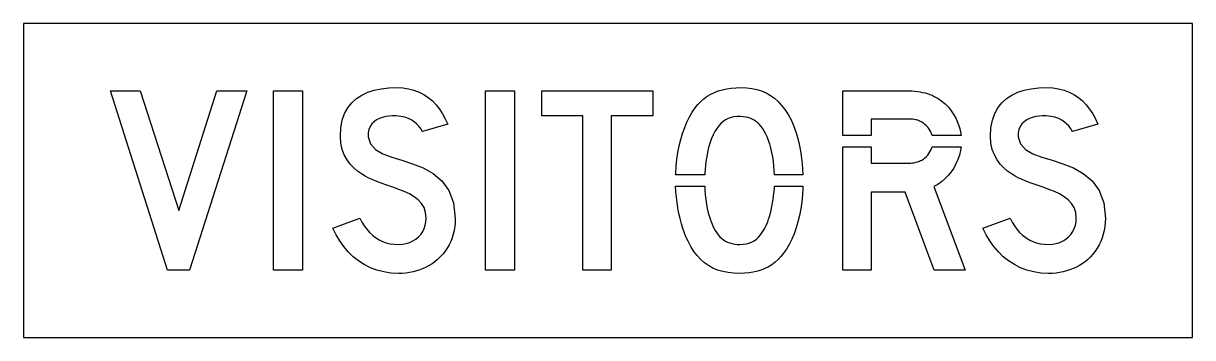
# Model space of a CAD drawing. Extents: x 0 to 52, y 0 to 14.
import ezdxf

# ---------------------------------------------------------------- set-up
doc = ezdxf.new("R2010")
doc.units = 0
doc.layers.add('CUT', color=7, linetype='Continuous')
doc.layers.add('OUTSIDE', color=1, linetype='Continuous')

msp = doc.modelspace()

# ---------------------------------------------------------------- linework, layer by layer
at = {"layer": 'CUT'}
for points in [[(5.2004, 11), (6.9124, 5.6664), (8.5972, 11), (9.9444, 11), (7.39, 3), (6.4076, 3), (3.8812, 11)], [(11.1228, 3), (11.1228, 11), (12.414, 11), (12.414, 3)], [(19.0652, 4.4416), (19.0036, 4.284), (18.9316, 4.1328), (18.8492, 3.988), (18.7572, 3.8488), (18.6548, 3.7176), (18.5428, 3.5936), (18.4212, 3.4768), (18.3052, 3.3824), (18.1828, 3.2952), (18.054, 3.2152), (17.9196, 3.1424), (17.7804, 3.0776), (17.6348, 3.0208), (17.4852, 2.9728), (17.3316, 2.9328), (17.174, 2.9008), (17.0124, 2.8784), (16.8476, 2.864), (16.6804, 2.86), (16.3444, 2.876), (16.0236, 2.9256), (15.7196, 3.0056), (15.4308, 3.1152), (15.1596, 3.2528), (14.9052, 3.4176), (14.6684, 3.6072), (14.45, 3.82), (14.2492, 4.056), (14.0676, 4.312), (13.9044, 4.5872), (13.7612, 4.8808), (14.9684, 5.3296), (15.058, 5.1472), (15.1596, 4.9792), (15.2716, 4.8256), (15.394, 4.6872), (15.5252, 4.564), (15.6668, 4.456), (15.8164, 4.364), (15.9748, 4.288), (16.1404, 4.2288), (16.314, 4.1856), (16.494, 4.16), (16.6804, 4.1512), (16.858, 4.1616), (17.0252, 4.1912), (17.1812, 4.24), (17.3252, 4.3072), (17.4556, 4.3896), (17.5716, 4.488), (17.6732, 4.6), (17.758, 4.7248), (17.8252, 4.8616), (17.8748, 5.0088), (17.9052, 5.1648), (17.9156, 5.3296), (17.8908, 5.5784), (17.8196, 5.7936), (17.7068, 5.9792), (17.5572, 6.14), (17.3764, 6.2784), (17.1684, 6.4), (16.9388, 6.508), (16.6932, 6.6064), (16.4356, 6.6992), (16.1708, 6.7912), (15.9052, 6.8856), (15.642, 6.9856), (15.5116, 7.0416), (15.362, 7.1104), (15.1996, 7.1944), (15.03, 7.2968), (14.858, 7.4184), (14.6916, 7.5616), (14.534, 7.728), (14.3924, 7.9192), (14.2724, 8.1384), (14.1796, 8.3872), (14.1196, 8.6664), (14.098, 8.9792), (14.1204, 9.352), (14.1836, 9.6848), (14.2876, 9.98), (14.4276, 10.2376), (14.6028, 10.4608), (14.8108, 10.6488), (15.0476, 10.8048), (15.3124, 10.9296), (15.602, 11.024), (15.914, 11.0896), (16.2468, 11.128), (16.5964, 11.14), (16.8692, 11.1272), (17.1276, 11.088), (17.37, 11.024), (17.598, 10.9368), (17.81, 10.8264), (18.0068, 10.6944), (18.1892, 10.5424), (18.3556, 10.3712), (18.5068, 10.1808), (18.6436, 9.9744), (18.7644, 9.7504), (18.87, 9.512), (17.7476, 9.1752), (17.7412, 9.1888), (17.722, 9.2256), (17.6892, 9.2808), (17.6412, 9.3512), (17.5764, 9.4312), (17.4948, 9.516), (17.394, 9.6016), (17.2732, 9.6824), (17.1316, 9.756), (16.9676, 9.8152), (16.7804, 9.8576), (16.5684, 9.8768), (16.4188, 9.8792), (16.2684, 9.8688), (16.1188, 9.8472), (15.974, 9.812), (15.8364, 9.7624), (15.7084, 9.6984), (15.5948, 9.6184), (15.4972, 9.5216), (15.4196, 9.4072), (15.3644, 9.2752), (15.3348, 9.1232), (15.3332, 8.9512), (15.4332, 8.6264), (15.6596, 8.3824), (15.986, 8.1952), (16.3876, 8.0424), (16.838, 7.9008), (17.3124, 7.7472), (17.7836, 7.56), (18.2276, 7.3144), (18.6172, 6.9888), (18.9276, 6.56), (19.1332, 6.0056), (19.2068, 5.3016), (19.2012, 5.1208), (19.1836, 4.944), (19.1556, 4.772), (19.1156, 4.604)], [(21.8452, 3), (20.554, 3), (20.554, 11), (21.8452, 11)], [(24.8764, 9.8768), (23.0524, 9.8768), (23.0524, 11), (27.9924, 11), (27.9924, 9.8768), (26.1396, 9.8768), (26.1396, 3), (24.8764, 3)], [(33.2876, 8.2456), (33.2436, 8.4328), (33.194, 8.612), (33.138, 8.7824), (33.0756, 8.9424), (33.0076, 9.0928), (32.9332, 9.2312), (32.8684, 9.332), (32.8012, 9.4216), (32.7316, 9.5016), (32.6572, 9.5728), (32.5796, 9.6344), (32.498, 9.688), (32.4116, 9.7328), (32.3196, 9.7704), (32.2228, 9.8), (32.1196, 9.8232), (32.01, 9.8392), (31.894, 9.8488), (31.7444, 9.8488), (31.6036, 9.8352), (31.4716, 9.8064), (31.3476, 9.7632), (31.2316, 9.7048), (31.1228, 9.6312), (31.0204, 9.5432), (30.9252, 9.4392), (30.8364, 9.32), (30.7532, 9.1848), (30.6756, 9.0336), (30.6028, 8.8664), (30.5556, 8.7424), (30.5124, 8.6088), (30.4724, 8.4664), (30.4356, 8.3168), (30.4036, 8.1608), (30.3748, 8), (30.3508, 7.8352), (30.3308, 7.6672), (30.3148, 7.4968), (30.3036, 7.3264), (30.3004, 7.251), (29.0086, 7.251), (29.01, 7.3128), (29.0308, 7.6328), (29.0644, 7.9448), (29.11, 8.248), (29.1684, 8.5416), (29.238, 8.8248), (29.3188, 9.096), (29.4108, 9.3544), (29.5124, 9.5992), (29.6236, 9.8296), (29.7444, 10.044), (29.8732, 10.2424), (29.9964, 10.3896), (30.1268, 10.5232), (30.2644, 10.6432), (30.4108, 10.7496), (30.566, 10.8424), (30.7292, 10.9232), (30.9028, 10.9904), (31.0852, 11.0448), (31.2788, 11.0872), (31.482, 11.1168), (31.6964, 11.1344), (31.9228, 11.14), (32.1684, 11.1312), (32.4028, 11.1024), (32.6244, 11.0552), (32.834, 10.9872), (33.0332, 10.9), (33.2204, 10.7928), (33.398, 10.6648), (33.5652, 10.5168), (33.7228, 10.3472), (33.8708, 10.156), (34.0092, 9.9432), (34.1404, 9.7088), (34.2212, 9.5272), (34.2964, 9.3336), (34.3652, 9.1296), (34.4276, 8.9152), (34.4836, 8.6928), (34.5332, 8.4632), (34.5748, 8.2264), (34.61, 7.9848), (34.6372, 7.7392), (34.6572, 7.4896), (34.6686, 7.251), (33.4048, 7.251), (33.3964, 7.4272), (33.3788, 7.6408), (33.3548, 7.8488), (33.3244, 8.0504)], [(40.2188, 9.3784), (40.1596, 9.4416), (40.0956, 9.4992), (40.0252, 9.5512), (39.9508, 9.5968), (39.9028, 9.6232), (39.858, 9.6456), (39.8132, 9.6656), (39.7676, 9.6824), (39.7204, 9.6968), (39.67, 9.7088), (39.6148, 9.7184), (39.554, 9.7256), (39.4852, 9.7304), (39.4076, 9.7344), (39.3196, 9.736), (39.2212, 9.7368), (37.7052, 9.7368), (37.7052, 9.0054), (36.442, 9.0054), (36.442, 11), (39.0804, 11), (39.2308, 10.9984), (39.374, 10.9952), (39.5092, 10.988), (39.6388, 10.9784), (39.762, 10.9648), (39.8804, 10.9472), (39.994, 10.9256), (40.1036, 10.9), (40.2092, 10.8696), (40.3124, 10.8344), (40.4132, 10.7936), (40.5124, 10.7472), (40.6836, 10.6528), (40.8452, 10.5392), (40.9972, 10.408), (41.1372, 10.2616), (41.2644, 10.1016), (41.3788, 9.9296), (41.478, 9.748), (41.562, 9.5584), (41.6292, 9.3616), (41.6788, 9.1616), (41.7022, 9.0054), (40.4199, 9.0054), (40.394, 9.0848), (40.3596, 9.1632), (40.3188, 9.2384), (40.2724, 9.3104)], [(48.0276, 4.604), (47.9772, 4.4416), (47.9156, 4.284), (47.8436, 4.1328), (47.7612, 3.988), (47.6692, 3.8488), (47.5668, 3.7176), (47.4548, 3.5936), (47.3332, 3.4768), (47.2172, 3.3824), (47.0948, 3.2952), (46.966, 3.2152), (46.8316, 3.1424), (46.6924, 3.0776), (46.5468, 3.0208), (46.3972, 2.9728), (46.2436, 2.9328), (46.086, 2.9008), (45.9244, 2.8784), (45.7596, 2.864), (45.5924, 2.86), (45.2564, 2.876), (44.9356, 2.9256), (44.6316, 3.0056), (44.3428, 3.1152), (44.0716, 3.2528), (43.8172, 3.4176), (43.5804, 3.6072), (43.362, 3.82), (43.1612, 4.056), (42.9796, 4.312), (42.8164, 4.5872), (42.6732, 4.8808), (43.8804, 5.3296), (43.97, 5.1472), (44.0716, 4.9792), (44.1836, 4.8256), (44.306, 4.6872), (44.4372, 4.564), (44.5788, 4.456), (44.7284, 4.364), (44.8868, 4.288), (45.0524, 4.2288), (45.226, 4.1856), (45.406, 4.16), (45.5924, 4.1512), (45.77, 4.1616), (45.9372, 4.1912), (46.0932, 4.24), (46.2372, 4.3072), (46.3676, 4.3896), (46.4836, 4.488), (46.5852, 4.6), (46.67, 4.7248), (46.7372, 4.8616), (46.7868, 5.0088), (46.8172, 5.1648), (46.8276, 5.3296), (46.8028, 5.5784), (46.7316, 5.7936), (46.6188, 5.9792), (46.4692, 6.14), (46.2884, 6.2784), (46.0804, 6.4), (45.8508, 6.508), (45.6052, 6.6064), (45.3476, 6.6992), (45.0828, 6.7912), (44.8172, 6.8856), (44.554, 6.9856), (44.4236, 7.0416), (44.274, 7.1104), (44.1116, 7.1944), (43.942, 7.2968), (43.77, 7.4184), (43.6036, 7.5616), (43.446, 7.728), (43.3044, 7.9192), (43.1844, 8.1384), (43.0916, 8.3872), (43.0316, 8.6664), (43.01, 8.9792), (43.0324, 9.352), (43.0956, 9.6848), (43.1996, 9.98), (43.3396, 10.2376), (43.5148, 10.4608), (43.7228, 10.6488), (43.9596, 10.8048), (44.2244, 10.9296), (44.514, 11.024), (44.826, 11.0896), (45.1588, 11.128), (45.5084, 11.14), (45.7812, 11.1272), (46.0396, 11.088), (46.282, 11.024), (46.51, 10.9368), (46.722, 10.8264), (46.9188, 10.6944), (47.1012, 10.5424), (47.2676, 10.3712), (47.4188, 10.1808), (47.5556, 9.9744), (47.6764, 9.7504), (47.782, 9.512), (46.6596, 9.1752), (46.6532, 9.1888), (46.634, 9.2256), (46.6012, 9.2808), (46.5532, 9.3512), (46.4884, 9.4312), (46.4068, 9.516), (46.306, 9.6016), (46.1852, 9.6824), (46.0436, 9.756), (45.8796, 9.8152), (45.6924, 9.8576), (45.4804, 9.8768), (45.3308, 9.8792), (45.1804, 9.8688), (45.0308, 9.8472), (44.886, 9.812), (44.7484, 9.7624), (44.6204, 9.6984), (44.5068, 9.6184), (44.4092, 9.5216), (44.3316, 9.4072), (44.2764, 9.2752), (44.2468, 9.1232), (44.2452, 8.9512), (44.3452, 8.6264), (44.5716, 8.3824), (44.898, 8.1952), (45.2996, 8.0424), (45.75, 7.9008), (46.2244, 7.7472), (46.6956, 7.56), (47.1396, 7.3144), (47.5292, 6.9888), (47.8396, 6.56), (48.0452, 6.0056), (48.1188, 5.3016), (48.1132, 5.1208), (48.0956, 4.944), (48.0676, 4.772)], [(37.7052, 8.5034), (37.7052, 7.772), (39.2212, 7.772), (39.314, 7.7728), (39.398, 7.7744), (39.4732, 7.7784), (39.5412, 7.7832), (39.6028, 7.7904), (39.6596, 7.8), (39.7124, 7.812), (39.7612, 7.8256), (39.8092, 7.8432), (39.8556, 7.8632), (39.9028, 7.8856), (39.9508, 7.912), (40.0252, 7.9576), (40.0956, 8.0096), (40.1596, 8.0672), (40.2188, 8.1304), (40.2724, 8.1984), (40.3188, 8.2704), (40.3596, 8.3456), (40.394, 8.424), (40.4202, 8.5034), (41.7031, 8.5034), (41.678, 8.336), (41.6292, 8.1304), (41.5612, 7.9312), (41.4764, 7.7384), (41.3756, 7.5544), (41.2588, 7.3808), (41.1284, 7.22), (40.9852, 7.0728), (40.8292, 6.9416), (40.662, 6.828), (40.4844, 6.7336), (41.8876, 3), (40.5124, 3), (39.2212, 6.4808), (37.7052, 6.4808), (37.7052, 3), (36.442, 3), (36.442, 8.5034)], [(34.3692, 4.8872), (34.278, 4.6256), (34.1756, 4.3808), (34.0628, 4.1528), (33.938, 3.9448), (33.8028, 3.7576), (33.6868, 3.6104), (33.562, 3.4768), (33.4292, 3.3568), (33.2884, 3.2504), (33.1396, 3.1576), (32.982, 3.0768), (32.8164, 3.0096), (32.6428, 2.9552), (32.4612, 2.9128), (32.2708, 2.8832), (32.0724, 2.8656), (31.866, 2.86), (31.594, 2.8688), (31.3388, 2.8976), (31.1004, 2.9448), (30.8764, 3.0128), (30.6676, 3.1), (30.4732, 3.2072), (30.2924, 3.3352), (30.1236, 3.4832), (29.9676, 3.6528), (29.8228, 3.844), (29.6884, 4.0568), (29.5644, 4.2912), (29.4828, 4.4672), (29.406, 4.6584), (29.3348, 4.8624), (29.2692, 5.0768), (29.21, 5.3016), (29.1572, 5.5336), (29.1124, 5.7712), (29.074, 6.0128), (29.0436, 6.2568), (29.0212, 6.5016), (29.0076, 6.7456), (29.0075, 6.749), (30.2993, 6.749), (30.3084, 6.564), (30.3252, 6.3552), (30.3492, 6.1488), (30.3804, 5.9472), (30.4172, 5.7512), (30.4604, 5.5616), (30.5108, 5.3808), (30.5668, 5.2096), (30.6292, 5.0496), (30.6972, 4.9024), (30.7716, 4.7688), (30.8364, 4.668), (30.9052, 4.5768), (30.978, 4.4944), (31.0556, 4.4208), (31.1372, 4.3568), (31.2244, 4.3016), (31.3164, 4.2552), (31.414, 4.2176), (31.518, 4.188), (31.6276, 4.1672), (31.7436, 4.1552), (31.866, 4.1512), (32.0092, 4.1576), (32.1428, 4.1768), (32.2684, 4.2104), (32.386, 4.2568), (32.4964, 4.3176), (32.5996, 4.3928), (32.6964, 4.4824), (32.7876, 4.5872), (32.8732, 4.7072), (32.9532, 4.8432), (33.0292, 4.9944), (33.1012, 5.1616), (33.1428, 5.2736), (33.1828, 5.4), (33.2204, 5.5376), (33.2564, 5.684), (33.2892, 5.8392), (33.3188, 6), (33.3452, 6.1648), (33.3676, 6.332), (33.386, 6.4992), (33.3988, 6.6656), (33.4033, 6.749), (34.6684, 6.749), (34.6668, 6.6704), (34.6476, 6.3568), (34.6164, 6.0472), (34.5724, 5.7432), (34.5164, 5.448), (34.4484, 5.1616)]]:
    msp.add_lwpolyline(points, close=True, dxfattribs=at)
at = {"layer": 'OUTSIDE'}
msp.add_lwpolyline([(0, 0), (52, 0), (52, 14), (0, 14)], close=True, dxfattribs=at)

doc.saveas('drawing.dxf')
